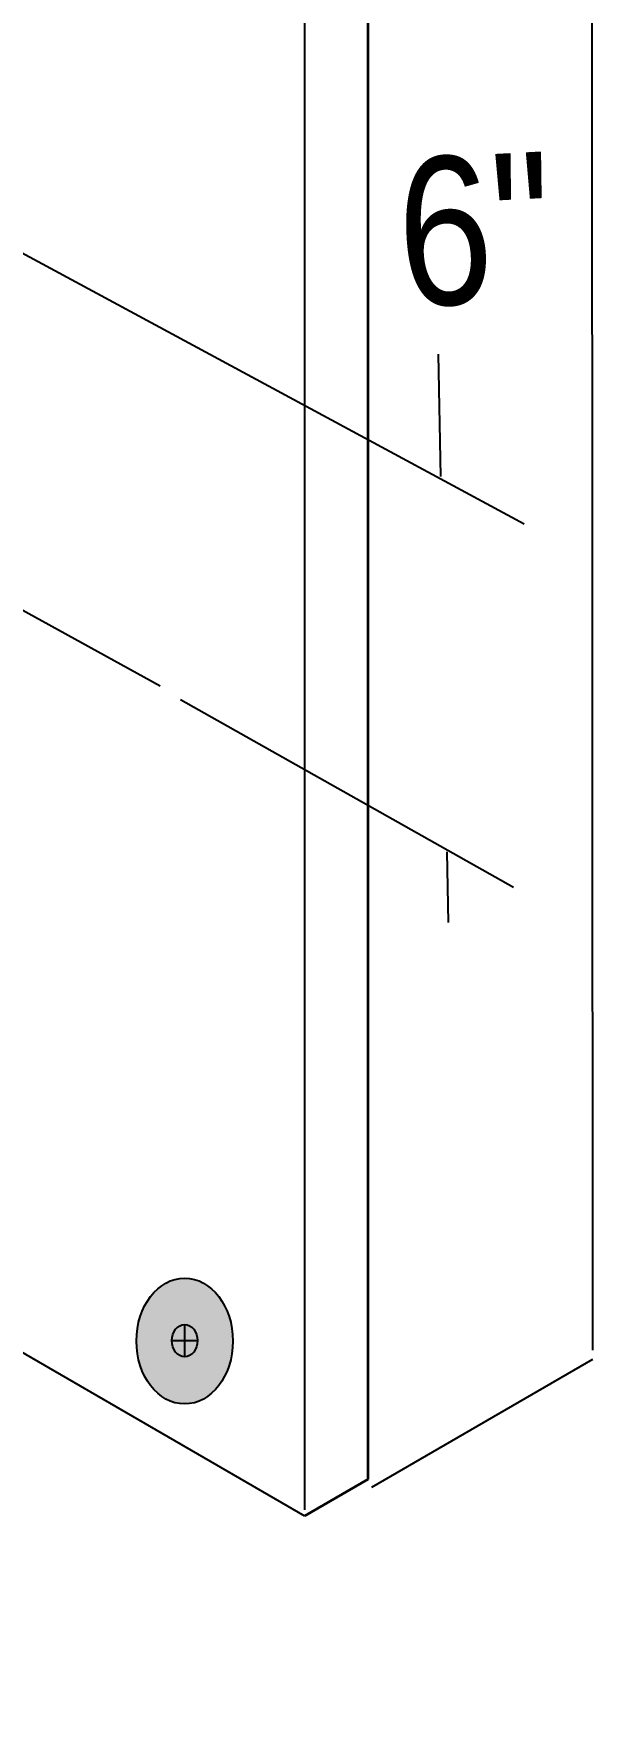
# Model space of a CAD drawing. Header units: inches. Extents: x -17.6 to 82.3, y -15.1 to 23.2.
# Drawn here: x 55.669 to 56.273, y -3.385 to -1.614 of the extents above; entities that cross this region are included whole.
import ezdxf

# ---------------------------------------------------------------- set-up
doc = ezdxf.new("R2010")
doc.units = ezdxf.units.IN
doc.header["$MEASUREMENT"] = 0
doc.linetypes.add('AI-Linetype-25', pattern=[0.375, 0.25, -0.125])
doc.layers.add('G-ANNO-TTLB', color=7, linetype='Continuous', lineweight=0)
doc.layers.add('TYVEK', color=7, linetype='Continuous', lineweight=0)

# ---------------------------------------------------------------- blocks, each defined once
blk = doc.blocks.new('Block_305')
at = {"layer": 'TYVEK', "true_color": 0x003b71, "transparency": 33554687}
h = blk.add_hatch(color=156, dxfattribs=at)
h.dxf.hatch_style = 2
edge = h.paths.add_edge_path()
edge.add_ellipse((55.8281, -2.9936), major_axis=(0, 0.0664), ratio=0.766948, start_angle=0, end_angle=360)
at = {"layer": 'TYVEK', "color": 18, "lineweight": 25, "true_color": 0x000000}
for p, q in [((55.8146, -2.9932), (55.8417, -2.9932)), ((55.8281, -2.9761), (55.8281, -3.0104))]:
    blk.add_line(p, q, dxfattribs=at)
for centre, major_axis, ratio in [((55.8281, -2.9936), (0, 0.0664), 0.766948), ((55.8281, -2.9932), (0, 0.0171), 0.788846)]:
    blk.add_ellipse(centre, major_axis=major_axis, ratio=ratio, dxfattribs=at)

msp = doc.modelspace()

# ---------------------------------------------------------------- hatches: boundary and pattern name
at = {"layer": 'G-ANNO-TTLB', "true_color": 0xff00ff, "transparency": 33554687}
h = msp.add_hatch(color=6, dxfattribs=at)
edge = h.paths.add_edge_path()
edge.add_spline(control_points=[(77.902, -11.061), (77.902, -11.061), (37.2143, -11.061), (37.2143, -11.061), (37.2143, -11.061), (37.2143, 23.064), (37.2143, 23.064), (37.2143, 23.064), (77.902, 23.064), (77.902, 23.064), (77.902, 23.064), (77.902, -11.061), (77.902, -11.061)], knot_values=[0, 0, 0, 0, 1, 1, 1, 2, 2, 2, 3, 3, 3, 4, 4, 4, 4], degree=3, periodic=0)
edge = h.paths.add_edge_path()
edge.add_spline(control_points=[(37.3393, 22.939), (37.3393, 22.939), (37.3393, -10.936), (37.3393, -10.936), (37.3393, -10.936), (77.777, -10.936), (77.777, -10.936), (77.777, -10.936), (77.777, 22.939), (77.777, 22.939), (77.777, 22.939), (37.3393, 22.939), (37.3393, 22.939)], knot_values=[0, 0, 0, 0, 1, 1, 1, 2, 2, 2, 3, 3, 3, 4, 4, 4, 4], degree=3, periodic=0)
edge.add_line((37.3393, 22.939), (37.3393, 22.939))

# ---------------------------------------------------------------- linework, layer by layer
at = {"layer": 'G-ANNO-TTLB'}
for points in [[(77.902, -11.061), (77.902, -11.061), (37.2143, -11.061), (37.2143, -11.061), (37.2143, -11.061), (37.2143, 23.064), (37.2143, 23.064), (37.2143, 23.064), (77.902, 23.064), (77.902, 23.064), (77.902, 23.064), (77.902, -11.061), (77.902, -11.061)], [(37.3393, 22.939), (37.3393, 22.939), (37.3393, -10.936), (37.3393, -10.936), (37.3393, -10.936), (77.777, -10.936), (77.777, -10.936), (77.777, -10.936), (77.777, 22.939), (77.777, 22.939), (77.777, 22.939), (37.3393, 22.939), (37.3393, 22.939)]]:
    msp.add_open_spline(points, degree=3, knots=[0, 0, 0, 0, 1, 1, 1, 2, 2, 2, 3, 3, 3, 4, 4, 4, 4], dxfattribs=at)
at = {"layer": 'TYVEK', "color": 33, "lineweight": 25, "true_color": 0xcc9966}
for p, q in [((56.259, -3.0033), (56.2554, 2.8885)), ((56.0257, -3.1478), (56.259, -3.0128))]:
    msp.add_line(p, q, dxfattribs=at)
at = {"layer": 'TYVEK', "color": 2, "lineweight": 35, "true_color": 0xffff00}
for q in [(56.0217, 2.7546), (55.9549, -3.1779)]:
    msp.add_line((56.0217, -3.1393), q, dxfattribs=at)
at = {"layer": 'TYVEK', "color": 18, "lineweight": 25, "true_color": 0x000000}
for p, q in [((55.9546, 2.7222), (55.9546, -3.1717)), ((52.2214, -1.0167), (55.9546, -3.1779))]:
    msp.add_line(p, q, dxfattribs=at)
at = {"layer": 'TYVEK', "color": 18, "linetype": 'AI-Linetype-25', "lineweight": 25, "true_color": 0x000000}
msp.add_line((55.8022, -2.3025), (52.3137, -0.3831), dxfattribs=at)
at = {"layer": 'TYVEK', "color": 1, "lineweight": 25, "true_color": 0xff0000}
for p, q in [((55.1307, -1.5618), (56.1865, -2.1314)), ((56.0958, -1.9522), (56.0981, -2.0813)), ((55.8236, -2.3168), (56.1754, -2.5146)), ((56.105, -2.4774), (56.1063, -2.5518))]:
    msp.add_line(p, q, dxfattribs=at)

# ---------------------------------------------------------------- block references
at = {"layer": 'TYVEK'}
msp.add_blockref('Block_305', (0, 0), dxfattribs=at)

# ---------------------------------------------------------------- texts
at = {"layer": 'TYVEK', "insert": (56.0573, -1.9049), "char_height": 0.2, "attachment_point": 7, "rotation": 2.9991}
msp.add_mtext('\\C1;\\c255;\\FArial Narrow|b0|i0|c1;\\H0.156297;\\W1.000000;6"', dxfattribs=at)

doc.saveas('drawing.dxf')
